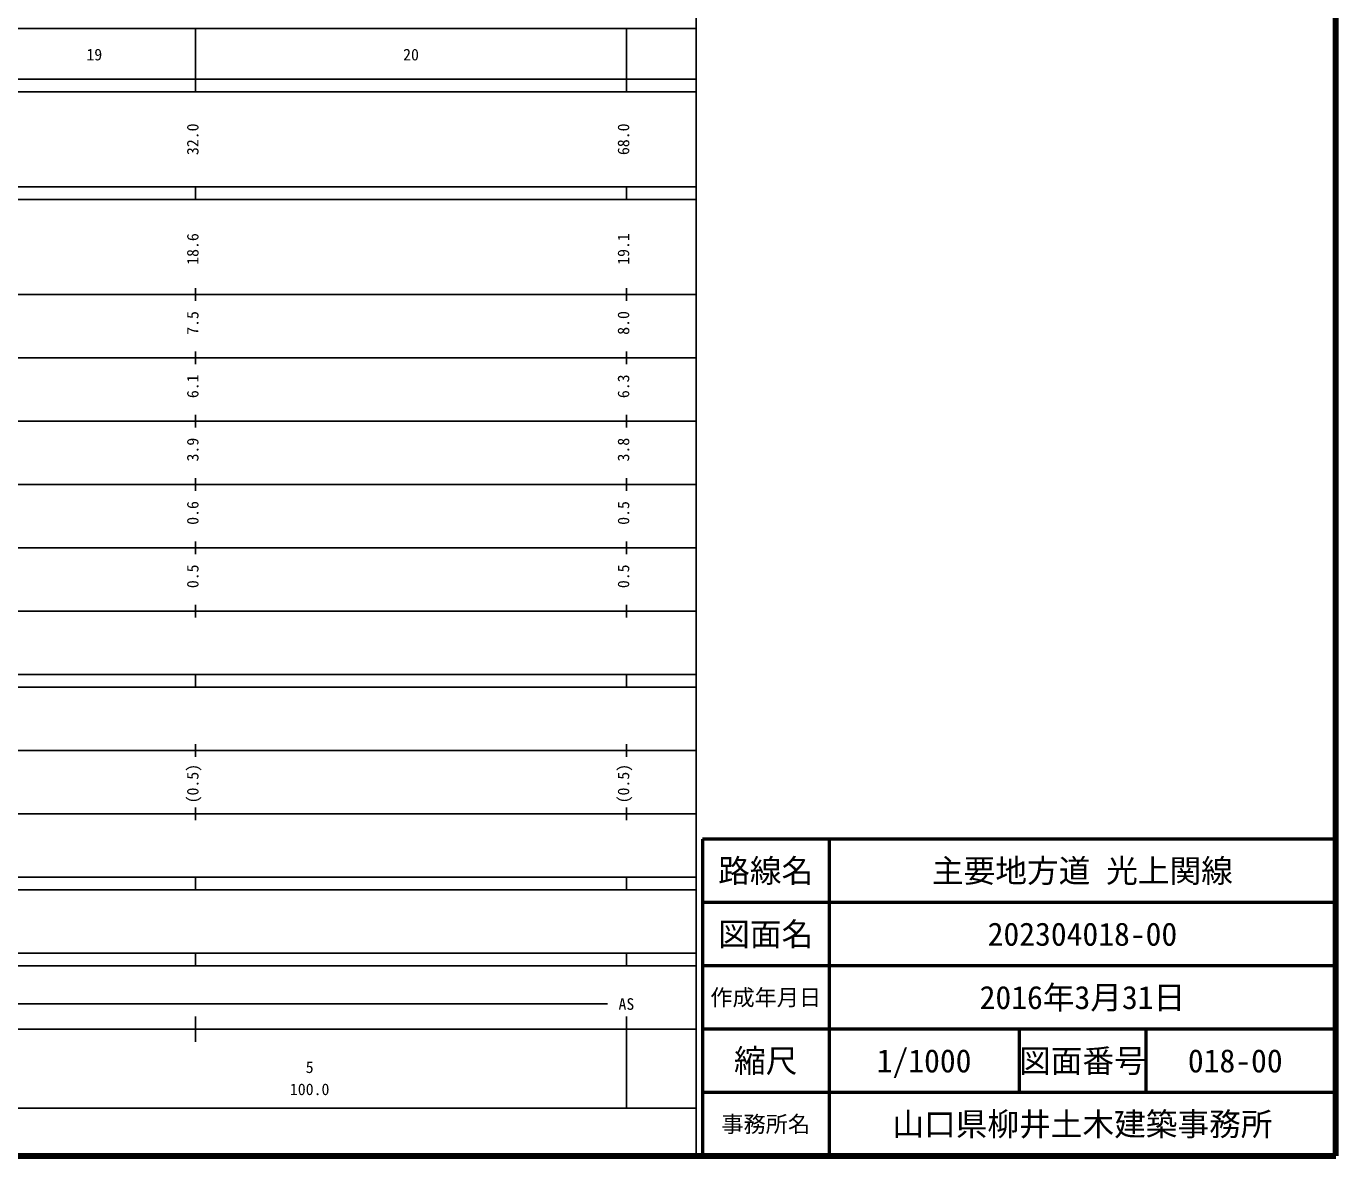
# Model space of a CAD drawing. Units: millimetres on the paper, enlarged 1000 times. Extents: x 40000 to 680000, y 20000 to 380000.
# Drawn here: x 473248 to 680000, y 20000 to 198357 of the extents above; entities that cross this region are included whole.
import ezdxf
from ezdxf.enums import TextEntityAlignment as Align

# ---------------------------------------------------------------- set-up
doc = ezdxf.new("R2010")
doc.units = ezdxf.units.MM
doc.header["$LTSCALE"] = 1000
for name, color, linetype, lineweight in [('M-TTL', 2, 'Continuous', 140), ('M-TTL-BAND', 7, 'Continuous', 25), ('M-TTL-FRAM', 2, 'Continuous', 50), ('M-TTL-LINE', 7, 'Continuous', 50)]:
    doc.layers.add(name, color=color, linetype=linetype, lineweight=lineweight)
doc.layers.add('M-TTL-TXT', color=7, linetype='Continuous')
doc.styles.add('ＭＳ ゴシック', font='')
doc.styles.get('ＭＳ ゴシック').set_extended_font_data('MS Gothic')

msp = doc.modelspace()

# ---------------------------------------------------------------- linework, layer by layer
at = {"layer": 'M-TTL'}
for p, q in [((680000, 20000), (680000, 380000)), ((40000, 20000), (680000, 20000))]:
    msp.add_line(p, q, dxfattribs=at)
at = {"layer": 'M-TTL-BAND'}
for p, q in [((579000, 20000), (579000, 370000)), ((68000, 198000), (579000, 198000)), ((500000, 188000), (500000, 198000)), ((568000, 188000), (568000, 198000)), ((40000, 190000), (579000, 190000)), ((40000, 188000), (579000, 188000)), ((40000, 173000), (579000, 173000)), ((500000, 171000), (500000, 173000)), ((568000, 171000), (568000, 173000)), ((40000, 171000), (579000, 171000)), ((40000, 156000), (579000, 156000)), ((500000, 155000), (500000, 157000)), ((568000, 155000), (568000, 157000)), ((500000, 145000), (500000, 147000)), ((568000, 145000), (568000, 147000)), ((46000, 146000), (579000, 146000)), ((500000, 135000), (500000, 137000)), ((568000, 135000), (568000, 137000)), ((52000, 136000), (579000, 136000)), ((500000, 125000), (500000, 127000)), ((568000, 125000), (568000, 127000)), ((46000, 126000), (579000, 126000)), ((52000, 116000), (579000, 116000)), ((500000, 115000), (500000, 117000)), ((568000, 115000), (568000, 117000)), ((46000, 106000), (579000, 106000)), ((500000, 105000), (500000, 107000)), ((568000, 105000), (568000, 107000)), ((40000, 96000), (579000, 96000)), ((500000, 94000), (500000, 96000)), ((568000, 94000), (568000, 96000)), ((40000, 94000), (579000, 94000)), ((500000, 83000), (500000, 85000)), ((568000, 83000), (568000, 85000)), ((49000, 84000), (579000, 84000)), ((500000, 73000), (500000, 75000)), ((568000, 73000), (568000, 75000)), ((40000, 74000), (579000, 74000)), ((40000, 64000), (579000, 64000)), ((500000, 62000), (500000, 64000)), ((568000, 62000), (568000, 64000)), ((40000, 62000), (579000, 62000)), ((40000, 52000), (579000, 52000)), ((500000, 50000), (500000, 52000)), ((568000, 50000), (568000, 52000)), ((40000, 50000), (579000, 50000)), ((71000, 44000), (565000, 44000)), ((500000, 38000), (500000, 42000)), ((568000, 27500), (568000, 42000)), ((40000, 40000), (579000, 40000)), ((68000, 27500), (579000, 27500))]:
    msp.add_line(p, q, dxfattribs=at)
at = {"layer": 'M-TTL-FRAM'}
for p, q in [((680000, 70000), (580000, 70000)), ((580000, 70000), (580000, 20000))]:
    msp.add_line(p, q, dxfattribs=at)
at = {"layer": 'M-TTL-LINE'}
for p, q in [((600000, 70000), (600000, 20000)), ((680000, 60000), (580000, 60000)), ((680000, 50000), (580000, 50000)), ((680000, 40000), (580000, 40000)), ((630000, 40000), (630000, 30000)), ((650000, 40000), (650000, 30000)), ((680000, 30000), (580000, 30000))]:
    msp.add_line(p, q, dxfattribs=at)

# ---------------------------------------------------------------- texts
at = {"layer": 'M-TTL-BAND', "style": 'ＭＳ ゴシック'}
for s, p in [('19', (484000, 192405)), ('20', (534000, 192405)), ('AS', (568000, 42500)), ('5', (518000, 32523)), ('100.0', (518000, 29033))]:
    msp.add_text(s, height=1833, dxfattribs=at).set_placement(p, align=Align.BOTTOM_CENTER)
for s, p in [('32.0', (501000, 180500)), ('68.0', (569000, 180500)), ('18.6', (501000, 163174)), ('19.1', (569000, 163174)), ('7.5', (501000, 151500)), ('8.0', (569000, 151500)), ('6.1', (501000, 141500)), ('6.3', (569000, 141500)), ('3.9', (501000, 131500)), ('3.8', (569000, 131500)), ('0.6', (501000, 121500)), ('0.5', (569000, 121500)), ('0.5', (501000, 111500)), ('0.5', (569000, 111500)), ('(0.5)', (501000, 78764)), ('(0.5)', (569000, 78764))]:
    msp.add_text(s, height=1833, rotation=90, dxfattribs=at).set_placement(p, align=Align.BOTTOM_CENTER)
at = {"layer": 'M-TTL-TXT', "style": 'ＭＳ ゴシック'}
for s, height, p in [('路線名', 3666, (590000, 65000)), ('路線名', 3666, (590000, 65000)), ('主要地方道 光上関線', 3666, (640000, 65000)), ('図面名', 3666, (590000, 55000)), ('図面名', 3666, (590000, 55000)), ('202304018-00', 3666, (640000, 55000)), ('作成年月日', 2566, (590000, 45000)), ('作成年月日', 2566, (590000, 45000)), ('2016年3月31日', 3666, (640000, 45000)), ('縮尺', 3666, (590000, 35000)), ('縮尺', 3666, (590000, 35000)), ('図面番号', 3666, (640000, 35000)), ('図面番号', 3666, (640000, 35000)), ('1/1000', 3666, (615000, 35000)), ('018-00', 3666, (664125, 35000)), ('山口県柳井土木建築事務所', 3666, (640000, 25000)), ('事務所名', 2566, (590000, 25000)), ('事務所名', 2566, (590000, 25000))]:
    msp.add_text(s, height=height, dxfattribs=at).set_placement(p, align=Align.MIDDLE_CENTER)

doc.saveas('drawing.dxf')
